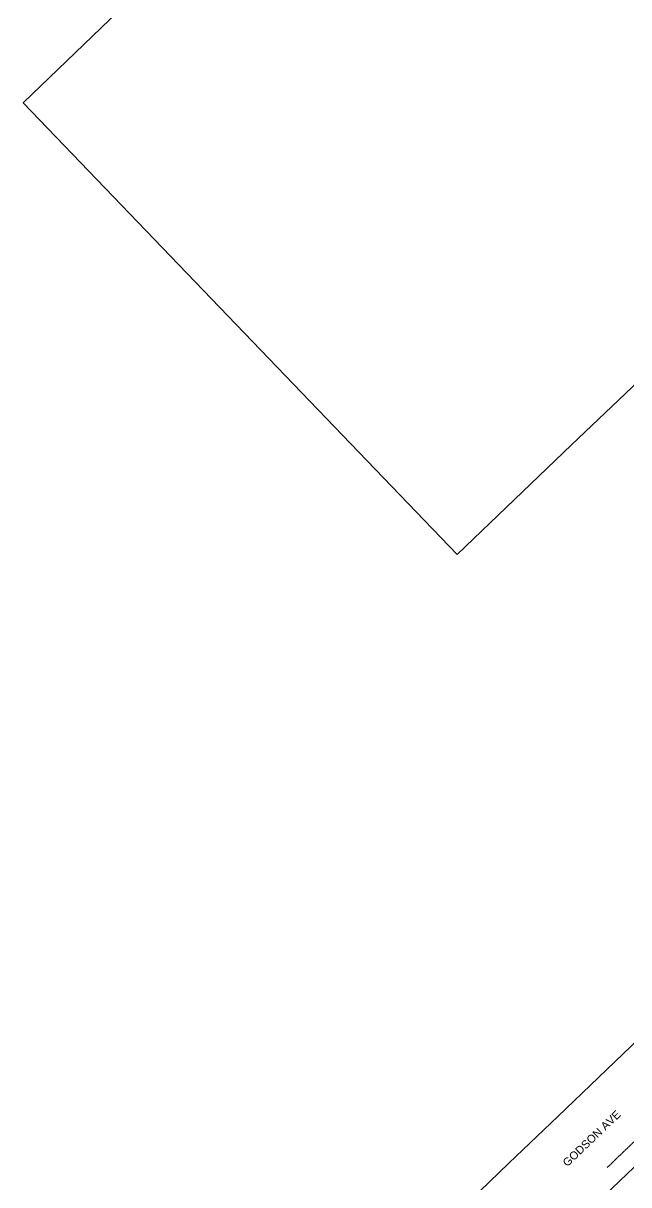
# Model space of a CAD drawing. Header units: metres. Extents: x 249598 to 250736, y 6276356 to 6277377.
# Drawn here: x 249597.6 to 249733.8, y 6276769.7 to 6277031 of the extents above; entities that cross this region are included whole.
import ezdxf

# ---------------------------------------------------------------- set-up
doc = ezdxf.new("R2010")
doc.units = ezdxf.units.M
doc.linetypes.add('Cable Exist OH', pattern=[1, 1, 0])
doc.layers.add('Cadastre Land Parcels_SP_EXT', color=9, linetype='Continuous', lineweight=5)
doc.layers.add('Cadastre Roads_SP_EXT', color=9, linetype='Continuous', lineweight=5)
doc.layers.add('Mains_SL_EXT', color=7, linetype='Continuous')
doc.styles.get("Standard").update_dxf_attribs({"font": 'arial.ttf'})

msp = doc.modelspace()

# ---------------------------------------------------------------- linework, layer by layer
at = {"layer": 'Cadastre Land Parcels_SP_EXT', "linetype": 'Continuous'}
msp.add_lwpolyline([(249720.97, 6276936.11), (249734.59, 6276949.13), (249774.48, 6276987.28), (249986, 6277189.58), (249899.74, 6277279.39), (249888.04, 6277291.58), (249734.2, 6277144.46), (249597.64, 6277013.1), (249695.22, 6276911.5), (249720.97, 6276936.11)], close=True, dxfattribs=at)
at = {"layer": 'Cadastre Roads_SP_EXT', "linetype": 'Continuous'}
msp.add_lwpolyline([(249720.81, 6276760.03), (249731.83, 6276770.57), (249742.85, 6276781.1), (249753.86, 6276791.67), (249764.87, 6276802.2), (249775.87, 6276812.75), (249786.87, 6276823.29), (249797.87, 6276833.85), (249808.88, 6276844.38), (249808.88, 6276844.38), (249801.32, 6276852.28), (249794.97, 6276858.91), (249783.96, 6276848.37), (249772.95, 6276837.82), (249761.95, 6276827.28), (249750.94, 6276816.73), (249749.5, 6276815.39), (249739.93, 6276806.19), (249728.92, 6276795.65), (249717.91, 6276785.1), (249706.89, 6276774.56), (249695.89, 6276764.03)], dxfattribs=at)
at = {"layer": 'Mains_SL_EXT', "linetype": 'Cable Exist OH'}
msp.add_lwpolyline([(249728.99, 6276773.61), (249759.48, 6276802.68), (249784.35, 6276826.51)], dxfattribs=at)

# ---------------------------------------------------------------- texts
at = {"layer": 'Cadastre Roads_SP_EXT'}
msp.add_text('GODSON AVE', height=1.8, rotation=43.7692, dxfattribs=at).set_placement((249720.01, 6276773.64))

doc.saveas('drawing.dxf')
